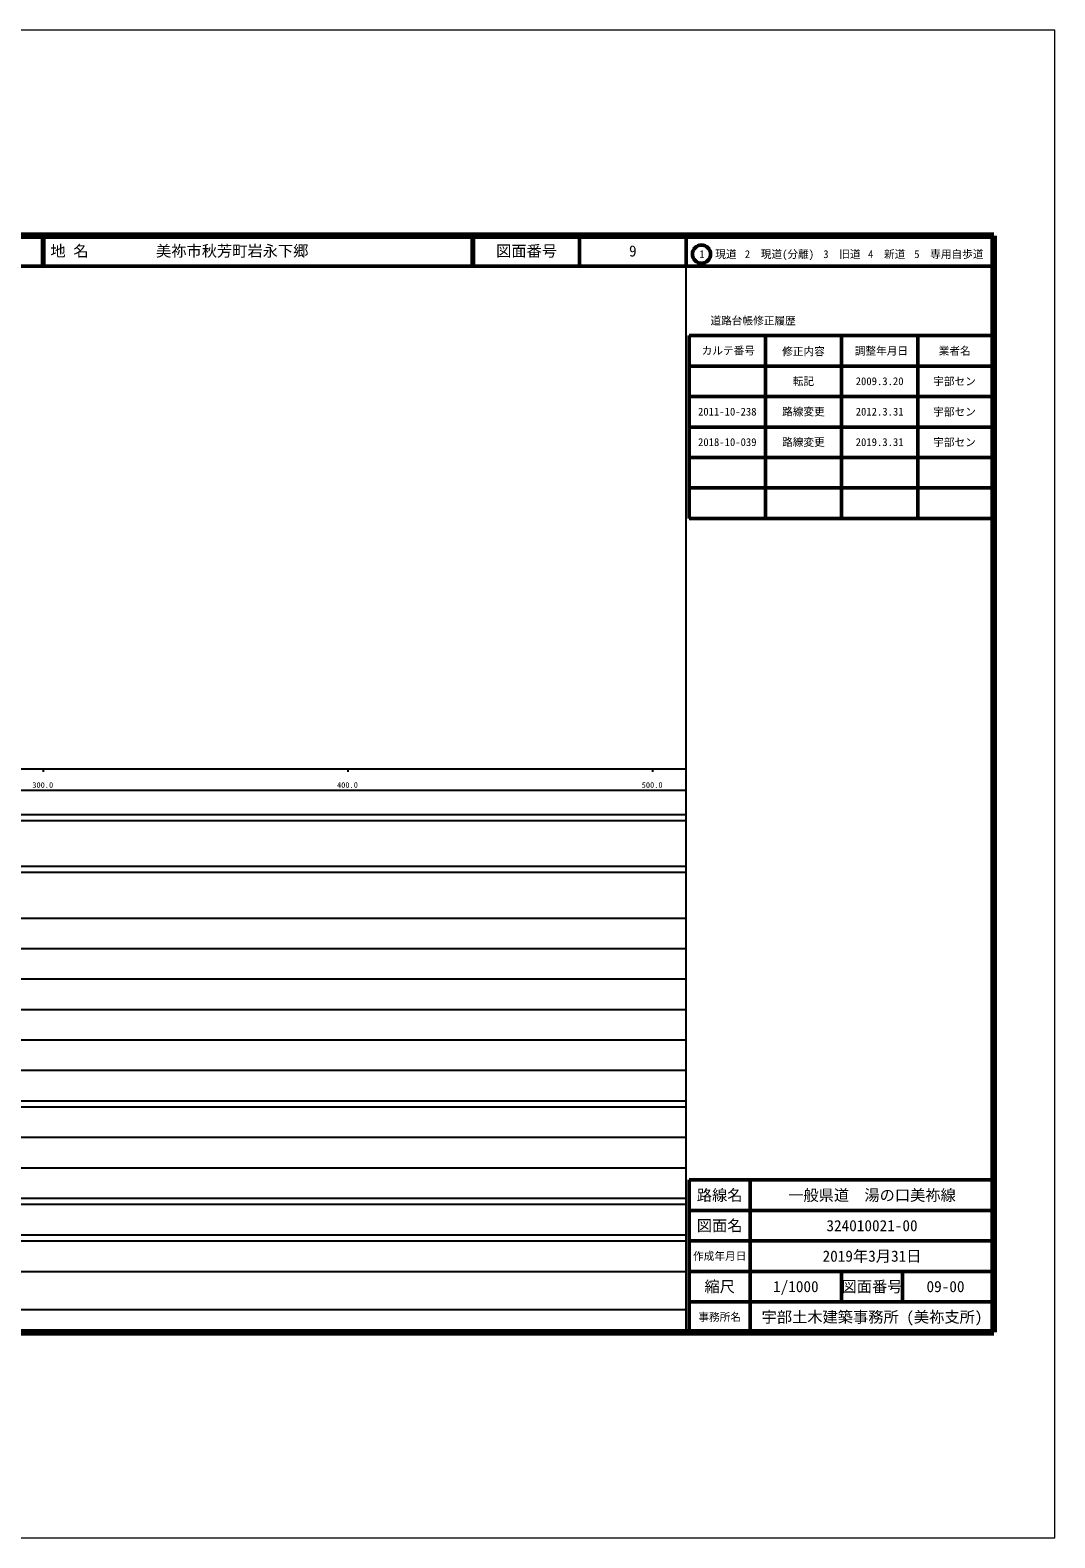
# Model space of a CAD drawing. Units: millimetres on the paper. Extents: x 0 to 700, y -48 to 448.
# Drawn here: x 363.7 to 700, y -47.5 to 447.5 of the extents above; entities that cross this region are included whole.
import ezdxf
from ezdxf.enums import TextEntityAlignment as Align

# ---------------------------------------------------------------- set-up
doc = ezdxf.new("R2010")
doc.units = ezdxf.units.MM
for name, color, linetype, lineweight in [('M-TTL-BAND', 7, 'Continuous', 25), ('M-TTL-LINE', 7, 'Continuous', 50), ('S-TTL', 2, 'Continuous', 50), ('作業レイヤ1', 7, 'Continuous', 13)]:
    doc.layers.add(name, color=color, linetype=linetype, lineweight=lineweight)
doc.layers.add('M-TTL-TXT', color=7, linetype='Continuous')
doc.layers.add('朱書', color=1, linetype='Continuous')
doc.styles.add('ＭＳ ゴシック', font='')
doc.styles.get('ＭＳ ゴシック').set_extended_font_data('MS Gothic')

msp = doc.modelspace()

# ---------------------------------------------------------------- linework, layer by layer
at = {"layer": 'M-TTL-BAND'}
for p, q in [((579, 20), (579, 370)), ((40, 205), (579, 205)), ((368, 205), (368, 204)), ((468, 205), (468, 204)), ((568, 205), (568, 204)), ((68, 198), (579, 198)), ((40, 190), (579, 190)), ((40, 188), (579, 188)), ((40, 173), (579, 173)), ((40, 171), (579, 171)), ((40, 156), (579, 156)), ((46, 146), (579, 146)), ((52, 136), (579, 136)), ((46, 126), (579, 126)), ((52, 116), (579, 116)), ((46, 106), (579, 106)), ((40, 96), (579, 96)), ((40, 94), (579, 94)), ((49, 84), (579, 84)), ((40, 74), (579, 74)), ((40, 64), (579, 64)), ((40, 62), (579, 62)), ((40, 52), (579, 52)), ((40, 50), (579, 50)), ((40, 40), (579, 40)), ((68, 27.5), (579, 27.5))]:
    msp.add_line(p, q, dxfattribs=at)
at = {"layer": 'M-TTL-LINE'}
for p, q in [((367.75, 380), (367.75, 370)), ((368.25, 380), (368.25, 370)), ((508.747, 380), (508.747, 370)), ((509.247, 380), (509.247, 370)), ((543.997, 380), (543.997, 370)), ((579, 380), (579, 370)), ((40, 370), (680, 370)), ((605, 347.197), (605, 287.197)), ((630, 347.197), (630, 287.197)), ((655, 347.197), (655, 287.197)), ((580, 337.197), (680, 337.197)), ((580, 327.197), (680, 327.197)), ((580, 317.197), (680, 317.197)), ((580, 307.197), (680, 307.197)), ((580, 297.197), (680, 297.197)), ((600, 70), (600, 20)), ((680, 60), (580, 60)), ((680, 50), (580, 50)), ((680, 40), (580, 40)), ((630, 40), (630, 30)), ((650, 40), (650, 30)), ((680, 30), (580, 30))]:
    msp.add_line(p, q, dxfattribs=at)
msp.add_circle((584.031, 373.958), 3, dxfattribs=at)
at = {"layer": 'S-TTL', "lineweight": 140}
for p, q in [((680, 380), (40, 380)), ((680, 20), (680, 380)), ((40, 20), (680, 20))]:
    msp.add_line(p, q, dxfattribs=at)
at = {"layer": 'S-TTL'}
for p, q in [((580, 347.197), (580, 287.197)), ((580, 347.197), (680, 347.197)), ((580, 287.197), (680, 287.197)), ((680, 70), (580, 70)), ((580, 70), (580, 20))]:
    msp.add_line(p, q, dxfattribs=at)
at = {"layer": '作業レイヤ1'}
msp.add_lwpolyline([(0, -47.5), (700, -47.5), (700, 447.5), (0, 447.5)], close=True, dxfattribs=at)

# ---------------------------------------------------------------- texts
at = {"layer": 'M-TTL-BAND', "style": 'ＭＳ ゴシック'}
for s, p in [('300.0', (367.844, 198.195)), ('400.0', (467.844, 198.195)), ('500.0', (567.844, 198.195))]:
    msp.add_text(s, height=1.833, dxfattribs=at).set_placement(p, align=Align.BOTTOM_CENTER)
at = {"layer": 'M-TTL-TXT', "style": 'ＭＳ ゴシック'}
for s, p in [('地 名', (370.38, 375)), ('美祢市秋芳町岩永下郷', (405.024, 375))]:
    msp.add_text(s, height=3.666, dxfattribs=at).set_placement(p, align=Align.MIDDLE_LEFT)
for s, height, p in [('図面番号', 3.666, (526.622, 375)), ('1\u3000現道', 2.566, (589.448, 373.958)), ('2\u3000現道(分離)', 2.566, (609.619, 373.958)), ('3\u3000旧道', 2.566, (630.121, 373.958)), ('4\u3000新道', 2.566, (644.824, 373.958)), ('5\u3000専用自歩道', 2.566, (665.228, 373.958)), ('道路台帳修正履歴', 2.566, (600.968, 352.113)), ('カルテ番号', 2.566, (592.839, 342.277)), ('修正内容', 2.566, (617.509, 342.023)), ('調整年月日', 2.566, (643.089, 342.197)), ('業者名', 2.566, (667.134, 342.197)), ('転記', 2.566, (617.5, 332.245)), ('2009.3.20', 2.566, (642.5, 332.245)), ('宇部セン', 2.566, (667.077, 332.189)), ('2011-10-238', 2.566, (592.5, 322.245)), ('路線変更', 2.566, (617.5, 322.245)), ('2012.3.31', 2.566, (642.5, 322.245)), ('宇部セン', 2.566, (667.077, 322.189)), ('2018-10-039', 2.566, (592.5, 312.245)), ('路線変更', 2.566, (617.5, 312.245)), ('2019.3.31', 2.566, (642.5, 312.245)), ('宇部セン', 2.566, (667.077, 312.189)), ('路線名', 3.666, (590, 65)), ('路線名', 3.666, (590, 65)), ('一般県道\u3000湯の口美祢線', 3.666, (640, 65)), ('図面名', 3.666, (590, 55)), ('図面名', 3.666, (590, 55)), ('324010021-00', 3.666, (640, 55)), ('作成年月日', 2.566, (590, 45)), ('作成年月日', 2.566, (590, 45)), ('2019年3月31日', 3.666, (640, 45)), ('縮尺', 3.666, (590, 35)), ('縮尺', 3.666, (590, 35)), ('1/1000', 3.666, (615, 35)), ('図面番号', 3.666, (640, 35)), ('図面番号', 3.666, (640, 35)), ('09-00', 3.666, (664.125, 35)), ('事務所名', 2.566, (590, 25)), ('事務所名', 2.566, (590, 25)), ('宇部土木建築事務所 (美祢支所)', 3.666, (640, 25))]:
    msp.add_text(s, height=height, dxfattribs=at).set_placement(p, align=Align.MIDDLE_CENTER)
at = {"layer": '朱書', "style": 'ＭＳ ゴシック'}
msp.add_text('9', height=3.666, dxfattribs=at).set_placement((561.497, 375), align=Align.MIDDLE_CENTER)

doc.saveas('drawing.dxf')
